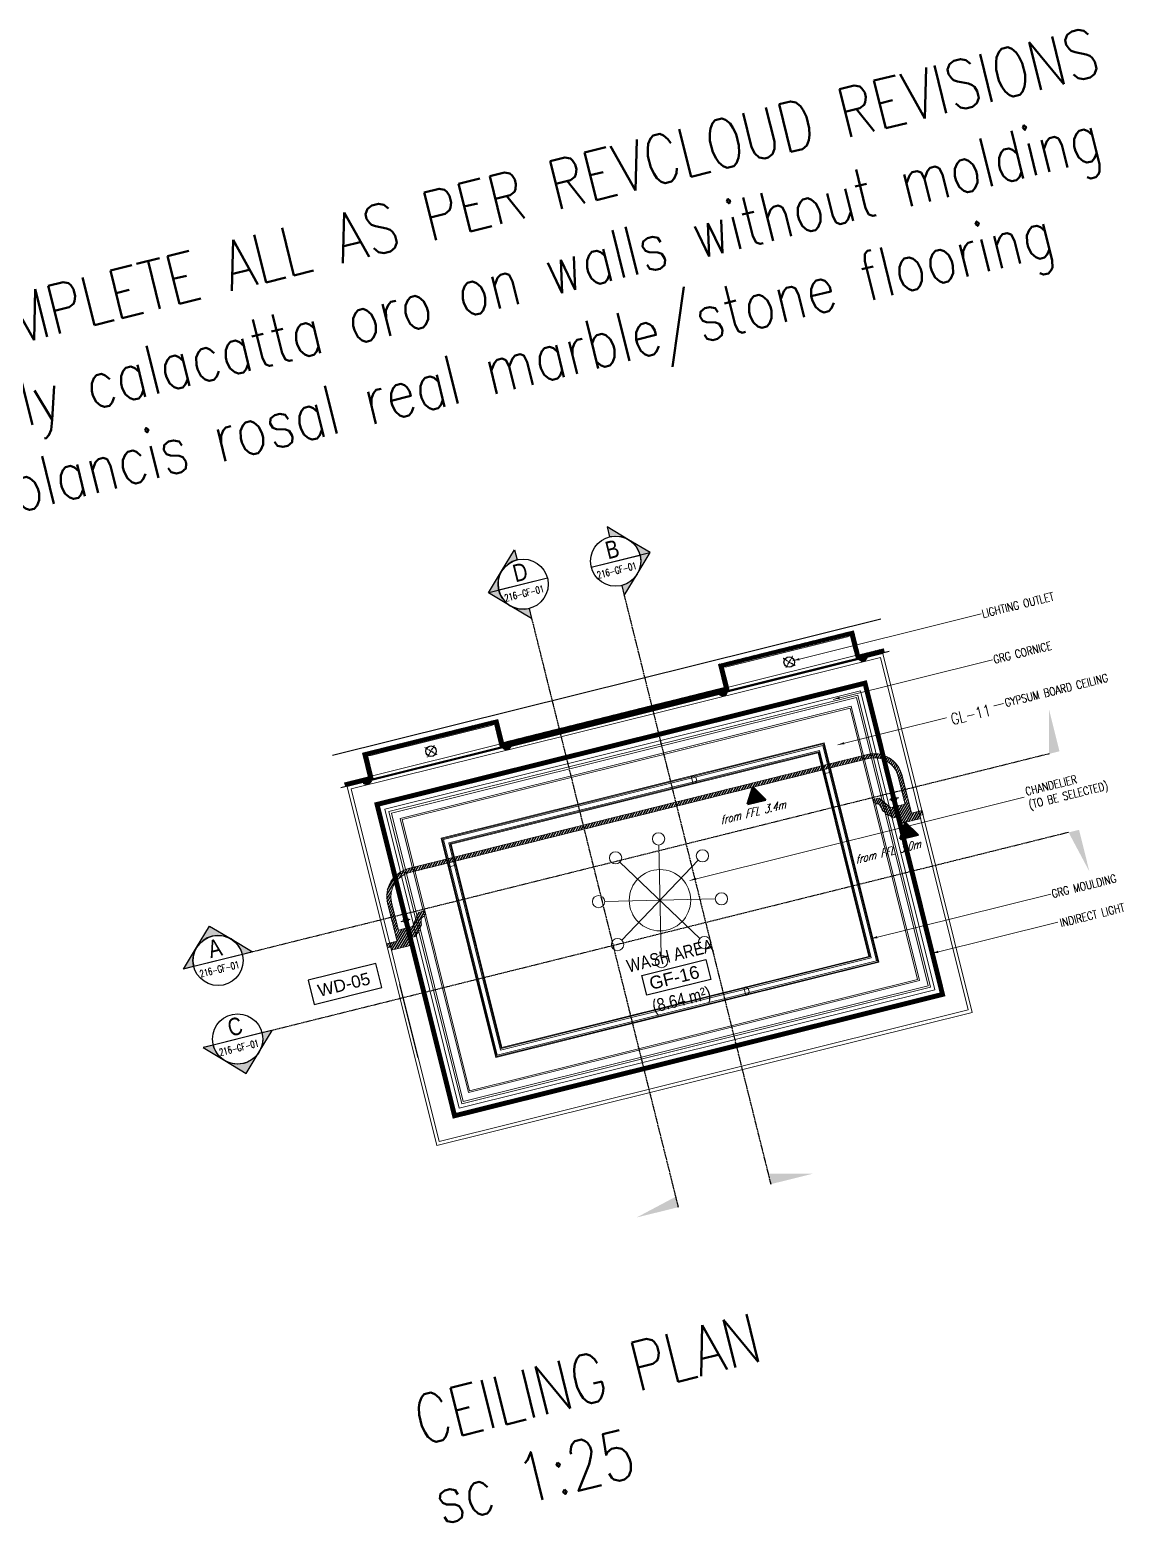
# Model space of a CAD drawing. Header units: inches. Extents: x 252212 to 296477, y 417293 to 492071.
# Drawn here: x 274970 to 281773, y 462116 to 471233 of the extents above; entities that cross this region are included whole.
import ezdxf
from ezdxf.enums import TextEntityAlignment as Align

# ---------------------------------------------------------------- set-up
doc = ezdxf.new("R2010")
doc.units = ezdxf.units.IN
doc.header["$MEASUREMENT"] = 0
doc.set_wipeout_variables(frame=1)
for name, pattern in [('ACAD_ISO04W100', [30, 24, -3, 0, -3]), ('ACAD_ISO10W100', [18, 12, -3, 0, -3]), ('CENTER', [2, 1.25, -0.25, 0.25, -0.25]), ('DRAWING LIST$0$PHANTOM-Z', [69.2, 60, -1.4, 2.5, -1.4, 2.5, -1.4]), ('HIDDEN', [0.375, 0.25, -0.125])]:
    doc.linetypes.add(name, pattern=pattern)
for name, color, linetype in [('0 toilet wall finishing', 8, 'Continuous'), ('8', 8, 'Continuous'), ('A-AXIS', 1, 'Continuous'), ('A-TXT3', 2, 'Continuous'), ('E-LITE-FIXT-NORM', 1, 'Continuous'), ('gypsum', 31, 'Continuous'), ('Layer3', 7, 'Continuous'), ('Layer7', 8, 'Continuous'), ('LIGHT', 130, 'Continuous'), ('WOOD', 23, 'Continuous')]:
    doc.layers.add(name, color=color, linetype=linetype)
for name, color, linetype, lineweight in [('1', 1, 'Continuous', 50), ('11029-XEL-LPH$0$E-LITE-CLNG', 130, 'Continuous', 20), ('A-DOOR', 134, 'Continuous', 18), ('CUTTING LN', 162, 'ACAD_ISO10W100', 25), ('Glass', 4, 'Continuous', 0), ('GRC', 41, 'Continuous', 0), ('ID-NOTES', 3, 'Continuous', 0), ('Marble', 6, 'Continuous', 0)]:
    doc.layers.add(name, color=color, linetype=linetype, lineweight=lineweight)
doc.styles.add('ARIAL', font='arial.ttf')
doc.styles.add('ARIAL-REG', font='arial.ttf', dxfattribs={"height": 50})
doc.styles.add('ID-ARIAL', font='arial.ttf')
doc.styles.add('ID-ROMA', font='ROMANS.shx', dxfattribs={"width": 0.8})
doc.styles.add('ID-ROMANS', font='romans.shx', dxfattribs={"width": 0.8})
doc.styles.add('style1', font='romans.shx', dxfattribs={"width": 0.8, "oblique": 25})
doc.styles.add('TAG', font='romans.shx')
doc.styles.add('TXT2', font='romans.shx', dxfattribs={"width": 0.9})
doc.styles.add('ZZ-Dim All', font='romans.shx', dxfattribs={"width": 0.8})
doc.dimstyles.new('DIM 0200', dxfattribs={"dimscale": 200, "dimtxt": 1, "dimasz": 0.8, "dimexe": 0.5, "dimexo": 1, "dimgap": 0.4, "dimtad": 1, "dimdec": 0, "dimrnd": 10, "dimdsep": 46, "dimtxsty": 'ZZ-Dim All', "dimblk1": 'ARCHTICK', "dimblk2": 'ARCHTICK', "dimsah": 1, "dimcen": 1, "dimdle": 0.5, "dimclrd": 256, "dimclre": 256, "dimclrt": 256, "dimadec": 0, "dimazin": 2, "dimtfac": 1, "dimtdec": 0, "dimtix": 1, "dimtmove": 2, "dimatfit": 2, "dimfxl": 1, "dimfxlon": 1, "dimtolj": 1, "dimtzin": 0, "dimlwd": -1, "dimlwe": -1, "dimarcsym": 0})

# ---------------------------------------------------------------- blocks, each defined once
blk = doc.blocks.new('DRAWING LIST$0$tail')
at = {"color": 3}
blk.add_solid([(-3.552713678800501e-15, 0), (-3.552713678800501e-15, 0.125), (0.4999999999999964, 0)], dxfattribs=at)
blk = doc.blocks.new('XCROSS')
h = blk.add_hatch(color=256)
edge = h.paths.add_edge_path()
edge.add_arc((9961.738320552511, 1046.518818544864), 153.2160000000183, 89.9999999999968, 269.9999999999968)
edge.add_line((9961.738320552802, 893.3028185448493), (9961.738320552757, 829.83867337229))
edge.add_line((9961.73832055257, 829.838673371647), (9853.3982479663, 938.1787459579327))
edge.add_line((9853.398247966252, 938.178745958372), (9745.058175379982, 1046.518818544658))
edge.add_line((9745.058175380167, 1046.518818545213), (9853.398247966452, 1154.858891131482))
edge.add_line((9853.398247966426, 1154.858891131182), (9961.73832055273, 1263.198963717514))
edge.add_line((9961.73832055257, 1263.198963717499), (9961.738320552573, 1199.73481854486))
h = blk.add_hatch(color=256)
edge = h.paths.add_edge_path()
edge.add_arc((10544.09338793659, 1046.518818545796), 153.2160000000183, -90, 90, ccw=False)
edge.add_line((10544.09338793682, 893.3028185457224), (10544.09338793685, 829.8386733731231))
edge.add_line((10544.09338793706, 829.8386733732186), (10652.43346052336, 938.1787459594757))
edge.add_line((10652.43346052303, 938.1787459600018), (10760.77353310933, 1046.518818546259))
edge.add_line((10760.77353310923, 1046.518818545796), (10652.43346052297, 1154.858891132099))
edge.add_line((10652.43346052355, 1154.858891132288), (10544.09338793721, 1263.198963718658))
edge.add_line((10544.09338793694, 1263.198963718547), (10544.09338793695, 1199.734818545903))
h = blk.add_hatch(color=256)
edge = h.paths.add_edge_path()
edge.add_arc((7599.463477577083, -734.6547936539864), 153.2160000000183, -1.326768385372506e-11, 179.9999999999868)
edge.add_line((7446.247477577417, -734.6547936532879), (7382.783332404861, -734.6547936532419))
edge.add_line((7382.783332404797, -734.6547936534625), (7491.123404991083, -626.3147210671935))
edge.add_line((7491.123404990416, -626.3147210672614), (7599.463477576702, -517.9746484809924))
edge.add_line((7599.463477577723, -517.9746484809439), (7707.803550163992, -626.3147210672298))
edge.add_line((7707.803550163168, -626.3147210676107), (7816.143622749468, -734.6547936539051))
edge.add_line((7816.143622749543, -734.6547936534625), (7752.679477576904, -734.6547936534668))
h = blk.add_hatch(color=256)
edge = h.paths.add_edge_path()
edge.add_arc((7599.463477576792, -1229.068046123139), 153.2160000000183, 180.0000000000124, 360.0000000000124, ccw=False)
edge.add_line((7446.247477576951, -1229.068046123139), (7382.783332404377, -1229.06804612316))
edge.add_line((7382.783332403982, -1229.068046123139), (7491.12340499025, -1337.408118709424))
edge.add_line((7491.123404990532, -1337.408118709747), (7599.463477576801, -1445.748191296033))
edge.add_line((7599.46347757685, -1445.748191295657), (7707.803550163136, -1337.408118709388))
edge.add_line((7707.803550163051, -1337.40811870934), (7816.143622749419, -1229.06804612302))
edge.add_line((7816.143622749194, -1229.068046123255), (7752.679477576555, -1229.068046123259))
at = {"color": 181}
for p, q in [((10114.95432055282, 1046.518818544748, 2.201720780543953e-06), (9808.522320552787, 1046.518818544864, 2.201720780543953e-06)), ((10390.8773879371, 1046.518818546494, 2.201722909760977e-06), (10697.3093879369, 1046.518818546087, 2.201722909760977e-06)), ((7752.679477577331, -734.6547936534043, 2.348374299777569e-06), (7446.247477577417, -734.6547936532879, 2.348374299777569e-06)), ((7752.679477576748, -1229.068046122731, 2.348374299777569e-06), (7446.247477576777, -1229.068046123255, 2.348374299777569e-06))]:
    blk.add_line(p, q, dxfattribs=at)
for points, elevation in [([(9961.738320552977, 1199.734818545578, 0.9999999999999999), (9961.73832055286, 893.3028185451403), (9961.738320552977, 829.8386733723455), (9853.398247966194, 938.1787459590705), (9745.058175380109, 1046.518818545563), (9853.398247966426, 1154.858891131182), (9961.738320552628, 1263.198963717674)], 2.201733555874469e-06), ([(10544.09338793746, 1199.734818546218, -0.9999999999999999), (10544.09338793706, 893.3028185461299), (10544.09338793717, 829.838673373335), (10652.43346052314, 938.17874596006), (10760.77353310934, 1046.518818546319), (10652.43346052355, 1154.858891132288), (10544.09338793717, 1263.198963719246)], 2.201733555874469e-06), ([(7752.679477577098, -734.654793653579, 0.9999999999999999), (7446.247477577301, -734.6547936529969), (7382.783332404622, -734.6547936532879), (7491.123404991173, -626.314721067436), (7599.463477577374, -517.9746484807692), (7707.803550163342, -626.3147210672032), (7816.143622749834, -734.6547936531715)], 2.348374299777569e-06), ([(7752.679477576399, -1229.068046123139, -0.9999999999999999), (7446.24747757666, -1229.068046123255), (7382.783332404215, -1229.068046122615), (7491.123404990765, -1337.408118709689), (7599.463477576501, -1445.748191295657), (7707.803550163168, -1337.408118709165), (7816.14362274931, -1229.068046123371)], 2.348374299777569e-06)]:
    blk.add_lwpolyline(points, format="xyb", close=True, dxfattribs=dict(at, elevation=elevation))
for centre in [(9961.73832055286, 1046.518818545388, 2.201720780543953e-06), (10544.09338793671, 1046.518818546261, 2.201722909760977e-06), (7599.463477577199, -734.654793653579, 2.348374299777569e-06), (7599.463477576675, -1229.068046122848, 2.348374299777569e-06)]:
    blk.add_circle(centre, 153.216, dxfattribs=at)
at = {"layer": 'A-AXIS'}
for points, elevation in [([(10114.95432055276, 1046.518818545155), (9745.738320553035, 1046.518818545213)], 2.201733555874469e-06), ([(10390.87738793675, 1046.518818546785), (10760.09338793706, 1046.518818546028)], 2.201733555874469e-06), ([(7803.815779860015, -734.6547936536372), (7395.111175294383, -734.6547936538118)], 2.348374299777569e-06), ([(7803.815779859724, -1229.068046123255), (7395.111175293976, -1229.068046123488)], 2.348374299777569e-06)]:
    blk.add_lwpolyline(points, dxfattribs=dict(at, elevation=elevation))
at = {"layer": 'CUTTING LN', "linetype": 'ACAD_ISO04W100', "ltscale": 0.5}
for p, q in [((9961.738320552977, 829.8386733723455, 2.201733555874469e-06), (9961.73832055321, -2875.57245039125, 2.201722466170728e-06)), ((10544.09338793717, 829.838673373335, 2.201733555874469e-06), (10544.09338793764, -2875.572450390202, 2.201722466170728e-06)), ((12827.69378045027, -734.6547936530551, 2.348374299777569e-06), (7803.815779860131, -734.6547936537536, 2.348374299777569e-06)), ((12827.69378044968, -1229.06804612308, 2.348374299777569e-06), (7803.815779859433, -1229.068046123604, 2.348374299777569e-06))]:
    blk.add_line(p, q, dxfattribs=at)
at = {"linetype": 'DRAWING LIST$0$PHANTOM-Z', "rotation": 90}
for p, xscale, yscale, zscale in [((12893.35778045026, -734.6547936531715, 2.348374299777569e-06), 525.3120000000036, 525.3120000000036, 525.3120000000036), ((12893.35778045026, -1229.068046123022, 2.348374299777569e-06), -525.3120000000038, 525.3120000000026, 525.3119999999998)]:
    blk.add_blockref('DRAWING LIST$0$tail', p, dxfattribs=dict(at, xscale=xscale, yscale=yscale, zscale=zscale))
at = {"xscale": -525.3120000000011, "yscale": 525.3120000000011, "zscale": 525.3119999999999, "rotation": 359.9999999999816}
blk.add_blockref('DRAWING LIST$0$tail', (9961.738320552919, -2875.570271932287, 2.201722466174199e-06), dxfattribs=at)
at = {"xscale": 525.3120000000026, "yscale": 525.3120000000026, "zscale": 525.3120000000026}
blk.add_blockref('DRAWING LIST$0$tail', (10544.09338793921, -2875.572450390202, 2.201722466170728e-06), dxfattribs=at)
at = {"color": 254, "transparency": 16777216, "style": 'ID-ARIAL', "width": 0.8}
for s, p in [('D', (9918.977327696397, 1068.492604659812, 2.201720780539757e-06)), ('B', (10501.33239508088, 1068.492604660278, 2.20172290975678e-06)), ('A', (7558.812712497253, -710.5707797646173, 2.348374299777569e-06)), ('C', (7558.812712497427, -1204.984032231383, 2.348374299777569e-06))]:
    blk.add_text(s, height=107.3862347938775, dxfattribs=at).set_placement(p)
at = {"color": 0, "ltscale": 2, "transparency": 16777216, "style": 'ID-ROMA', "width": 0.7}
for height, p in [(42.954493917551, (9832.002490010462, 969.3569925888442, 2.201720780539757e-06)), (42.95449391755103, (10414.35755739477, 969.3569925891934, 2.20172290975678e-06)), (42.95449391755102, (7471.837874811725, -809.706391834945, 2.348374299777569e-06)), (42.95449391755102, (7471.837874811084, -1304.119644302467, 2.348374299777569e-06))]:
    blk.add_text('216-GF-01', height=height, dxfattribs=at).set_placement(p)
blk = doc.blocks.new('L1')
at = {"layer": 'LIGHT', "elevation": 3.648573589799419e-06}
for points in [[(-29.19216362002771, 47.41520166554255), (-85.49162586161401, 47.41520166554255)], [(-29.19216362008592, 47.41520166536793), (-85.49162586173043, 47.41520166536793)], [(-58.16092766117072, 76.66339870879892), (-58.16092766117072, 19.49658948095748)], [(-58.16092766122892, 76.66339870856609), (-58.16092766128713, 19.49658948078286)]]:
    blk.add_lwpolyline(points, dxfattribs=at)
at = {"layer": 'LIGHT'}
for centre, radius in [((-58.16092766122892, 47.41520166560076, 3.648573589799419e-06), 15.87653305614366), ((-58.16092766128713, 47.41520166542614, 3.648573589799419e-06), 15.87653305614367)]:
    blk.add_circle(centre, radius, dxfattribs=at)
blk = doc.blocks.new('SECTION A AND B CEILING')
at = {"layer": '8'}
h = blk.add_hatch(dxfattribs=at)
h.set_pattern_fill('ANSI31', color=256, scale=100, style=0)
h.set_pattern_definition([(45, (0, 0), (-8.838834764831843, 8.838834764831843), [])])
edge = h.paths.add_edge_path()
edge.add_line((113691.1493651548, 11126.91300424462), (116053.4967238371, 11126.91300424463))
edge.add_arc((116053.4967238372, 10976.91300424462), 149.9999999999282, -1.1937117960769683e-12, 90.0000000000203, ccw=False)
edge.add_line((116203.4967238371, 10976.91300424468), (116203.496723837, 10801.91300424278))
edge.add_line((116203.496723837, 10801.9130042427), (116114.9967238365, 10801.91300424276))
edge.add_line((116114.9967238365, 10801.91300424282), (116058.3903619259, 10876.91300424282))
edge.add_line((116058.3903619258, 10876.91300424293), (116019.3185105588, 10876.91300424475))
edge.add_line((116019.3185105589, 10876.91300424468), (116019.3185105587, 10854.41300424285))
edge.add_line((116019.3185105587, 10854.41300424282), (116028.3185105587, 10854.41300424279))
edge.add_line((116028.3185105588, 10854.41300424282), (116028.3185105588, 10846.91300424279))
edge.add_arc((116029.2070495836, 10818.97687920788), 27.95025194104063, 29.519025341437327, 91.82174081902218, ccw=False)
edge.add_arc((116021.0670750178, 10817.33650202246), 35.93479784850182, 6.527251481805308, 25.396680804794073, ccw=False)
edge.add_arc((115725.4759079433, 10783.27314875694), 333.482178663346, 4.751447810958609, 6.5686573676051125, ccw=False)
edge.add_arc((116110.9731967425, 10816.63756155031), 53.47024035356978, 186.1635720953731, 202.8448179783845)
edge.add_arc((116077.9926322007, 10803.74599041138), 18.09530210372783, -154.2285071236143, -83.16902979887092)
edge.add_line((116080.1448997484, 10785.77914030827), (116080.1448997484, 10782.77914030826))
edge.add_arc((116080.1448997484, 10774.97963166016), 7.79950864814153, 89.999999999499, 308.4673023854108)
edge.add_line((116084.9967238364, 10768.87290273432), (116084.9967238365, 10759.87290273446))
edge.add_arc((116084.9967238365, 10738.87290273444), 21.00000000006958, 5.491074261954054e-11, 90.0000000000548, ccw=False)
edge.add_line((116105.9967238365, 10738.87290273438), (116154.9967238364, 10738.8729027344))
edge.add_line((116154.9967238365, 10738.87290273444), (116154.9967238366, 10693.87376103482))
edge.add_line((116154.9967238365, 10693.8737610348), (116275.0047884419, 10693.87382241754))
edge.add_line((116275.0047884419, 10693.87382241758), (116275.0047769621, 10713.87383389736))
edge.add_line((116275.0047769622, 10713.87383389735), (116295.0047383233, 10713.87383389743))
edge.add_line((116295.0047383234, 10713.87383389735), (116295.0047289171, 10738.87385082859))
edge.add_line((116295.004728917, 10738.87385082868), (116228.4967302596, 10738.87384837997))
edge.add_line((116228.4967302596, 10738.87384837994), (116228.4967238369, 10976.91300424466))
edge.add_arc((116053.496723837, 10976.91300424479), 174.999999999982, -2.661488157448671e-11, 89.99999999996881)
edge.add_line((116053.496723837, 11151.91300424474), (113691.1493651548, 11151.91300424462))
edge.add_line((113691.1493651548, 11151.91300424456), (113166.4938635723, 11151.91300387654))
edge.add_arc((113166.4938635723, 10976.91300387651), 175.0000000000809, 90.00000000000107, 180.0000000000011)
edge.add_line((112991.4938635722, 10976.91300387646), (112991.4938571496, 10738.87384801183))
edge.add_line((112991.4938571496, 10738.87384801178), (112924.9862361397, 10738.87385046039))
edge.add_line((112924.9862361396, 10738.87385046046), (112924.9862267333, 10713.87383352914))
edge.add_line((112924.9862267333, 10713.87383352919), (112944.9861880946, 10713.87383352931))
edge.add_line((112944.9861880946, 10713.87383352924), (112944.9861766146, 10693.87382204939))
edge.add_line((112944.9861766146, 10693.8738220493), (113064.9938635729, 10693.87376066643))
edge.add_line((113064.9938635729, 10693.87376066647), (113064.9938635729, 10738.87290236624))
edge.add_line((113064.9938635729, 10738.87290236627), (113113.9938635728, 10738.87290236617))
edge.add_arc((113134.9938635728, 10738.87290236616), 20.99999999999904, 90.00000000017059, 180.0000000001706, ccw=False)
edge.add_line((113134.9938635728, 10759.87290236616), (113134.9938635728, 10768.87290236603))
edge.add_arc((113139.8456876609, 10774.97963129182), 7.799508648237652, -128.4673023860859, 90.0000000005354)
edge.add_line((113139.8456876609, 10782.77913993999), (113139.8456876609, 10785.77913994001))
edge.add_arc((113141.9979552086, 10803.74599004327), 18.0953021037371, -96.83097020117899, -25.77149287642497)
edge.add_arc((113109.0173906665, 10816.63756118226), 53.47024035371815, -22.84481797846451, -6.163572095457504)
edge.add_arc((113494.5146794609, 10783.27314839012), 333.4821786582708, 173.4313426325419, 175.2485521891882, ccw=False)
edge.add_arc((113198.9235123915, 10817.33650165389), 35.93479784879082, 154.6033191948509, 173.4727485178063, ccw=False)
edge.add_arc((113190.7835378258, 10818.97687883966), 27.95025194105067, 88.17825918117433, 150.4809746587671, ccw=False)
edge.add_line((113191.6720768505, 10846.91300387471), (113191.6720768506, 10854.41300387462))
edge.add_line((113191.6720768505, 10854.41300387459), (113200.6720768505, 10854.41300387461))
edge.add_line((113200.6720768506, 10854.41300387448), (113200.6720768506, 10876.91300387634))
edge.add_line((113200.6720768505, 10876.91300387646), (113161.6002254834, 10876.9130038746))
edge.add_line((113161.6002254835, 10876.91300387459), (113104.9938635727, 10801.91300387463))
edge.add_line((113104.9938635727, 10801.91300387454), (113016.4938635721, 10801.91300387445))
edge.add_line((113016.4938635721, 10801.91300387459), (113016.4938635722, 10976.91300387655))
edge.add_arc((113166.4938635721, 10976.91300387646), 149.9999999999422, 89.99999999997732, 179.9999999999988, ccw=False)
edge.add_line((113166.4938635723, 11126.91300387646), (113691.1493651549, 11126.91300424462))
at = {"layer": 'gypsum', "lineweight": 0, "ltscale": 5}
blk.add_lwpolyline([(113691.1493651548, 11126.91300424462), (116053.4967238371, 11126.91300424456, -0.4142135623730951), (116203.4967238371, 10976.91300424468), (116203.496723837, 10801.9130042427), (116203.496723837, 10801.9130042427), (116114.9967238365, 10801.91300424282), (116058.3903619258, 10876.91300424293), (116019.3185105589, 10876.91300424468), (116019.3185105587, 10854.41300424282), (116028.3185105588, 10854.41300424282), (116028.3185105587, 10846.9130042427, -0.2787474963378631), (116053.5291390311, 10832.74831880128, -0.0825199636140567), (116056.7689399372, 10821.421417896, -0.0079292386621575), (116057.812044984, 10810.89660804253, 0.0729144724568156), (116061.697175589, 10795.8784589023, 0.3203886580188107), (116080.1448997484, 10785.77914030827), (116080.1448997485, 10782.77914030827, 1.40801218203971), (116084.9967238364, 10768.87290273432), (116084.9967238364, 10759.87290273438, -0.414213562373118), (116105.9967238365, 10738.87290273438), (116154.9967238365, 10738.87290273444), (116154.9967238365, 10693.8737610348), (116275.0047884419, 10693.87382241758), (116275.0047769622, 10713.87383389735), (116295.0047383234, 10713.87383389735), (116295.004728917, 10738.87385082868), (116228.4967302596, 10738.87384837994), (116228.4967238369, 10976.91300424468, 0.4142135623730951), (116053.496723837, 11151.91300424474), (113691.1493651548, 11151.91300424456), (113166.4938635723, 11151.91300387646, 0.4142135623730951), (112991.4938635722, 10976.91300387646), (112991.4938571496, 10738.87384801178), (112924.9862361396, 10738.87385046046), (112924.9862267333, 10713.87383352919), (112944.9861880946, 10713.87383352924), (112944.9861766146, 10693.8738220493), (113064.9938635729, 10693.87376066647), (113064.9938635729, 10738.87290236627), (113113.9938635729, 10738.8729023661, -0.414213562373118), (113134.9938635728, 10759.87290236616), (113134.9938635729, 10768.8729023661, 1.40801218203971), (113139.8456876609, 10782.77913993999), (113139.8456876608, 10785.77913994016, 0.3203886580188107), (113158.2934118203, 10795.87845853402, 0.0729144724568156), (113162.1785424252, 10810.89660767454, -0.0079292386621575), (113163.2216474719, 10821.42141752772, -0.0825199636140567), (113166.4614483784, 10832.748318433, -0.2787474963378631), (113191.6720768505, 10846.91300387471), (113191.6720768505, 10854.41300387459), (113200.6720768506, 10854.41300387448), (113200.6720768505, 10876.91300387646), (113161.6002254835, 10876.91300387459), (113104.9938635727, 10801.91300387454), (113016.4938635721, 10801.91300387459), (113016.4938635721, 10801.91300387459), (113016.4938635723, 10976.91300387651, -0.4142135623730951), (113166.4938635723, 11126.91300387646)], format="xyb", close=True, dxfattribs=at)
at = {"xscale": -1, "rotation": 359.9999999999999}
blk.add_blockref('L1', (113016.4938635724, 10801.91300387459), dxfattribs=at)
at = {"rotation": 359.9999999999782}
blk.add_blockref('L1', (116203.3529837586, 10801.91300387407), dxfattribs=at)
blk = doc.blocks.new('_ARCHTICK')
at = {"color": 0, "linetype": 'ByBlock', "const_width": 0.15}
blk.add_lwpolyline([(-0.5, -0.5), (0.5, 0.5)], dxfattribs=at)
blk = doc.blocks.new('ARR')
at = {"layer": 'Layer7'}
h = blk.add_hatch(color=256, dxfattribs=at)
h.dxf.hatch_style = 1
h.paths.add_polyline_path([(5.820766091346741e-11, 0), (-55.63323260372272, -93.07794942479813), (56.01345693721669, -93.10598411766114)])
at = {"layer": '1'}
blk.add_lwpolyline([(-55.63323260378093, -93.07794942485634), (5.820766091346741e-11, -5.820766091346741e-11), (56.01345693715848, -93.10598411771934), (-55.63323260378093, -93.07794942485634)], dxfattribs=at)
blk = doc.blocks.new('TAG-WIN')
at = {"color": 1}
blk.add_wipeout([(-3.3414880591262914, -7.105427357601002e-15), (3.3414880591262026, -7.105427357601002e-15), (4.503754163611903, 2.0131039448843), (3.3414880591262026, 3.999999999999993), (-3.3414880591262914, 3.999999999999993), (-4.496188597505579, 1.999999999999993)], dxfattribs=at)
at = {"color": 2, "style": 'TXT2', "width": 0.8}
blk.add_attdef('AW01', text='', height=2, dxfattribs=at).set_placement((0, 1.999999999999993), align=Align.MIDDLE)
blk = doc.blocks.new('*U51')
at = {"linetype": 'CENTER', "ltscale": 0.1}
for p, q in [((-92.72212438368707, 92.72212438375736), (92.72212438380701, -92.72212438377792)), ((-92.72212438370764, -92.72212438373673), (92.72212438376587, 92.72212438373677))]:
    blk.add_line(p, q, dxfattribs=at)
at = {"ltscale": 0.1}
blk.add_circle((2.91038e-11, 0), 100, dxfattribs=at)
at = {"style": 'TAG'}
blk.add_attdef('T1', text='', height=100, rotation=359.8765168810502, dxfattribs=at).set_placement((-181.7785973488644, 119.8728441430139), align=Align.MIDDLE_CENTER)
blk = doc.blocks.new('11029-XEL-LPH$0$09084-XARGR$0$GROUND & FIRST$0$SHENDILAR-1')
for p, q in [((-1.820765760385257e-12, 0.2700000000254335), (-1.820765760385257e-12, -0.269999999974587)), ((-0.1909500000018891, -0.1909499999745634), (0.1909499999981659, 0.1909500000254383)), ((0.1909499999981659, -0.1909499999745634), (-0.1909500000018891, 0.1909500000254383)), ((-0.270000000001831, 2.545164079492679e-11), (0.269999999998193, 2.545164079492679e-11))]:
    blk.add_line(p, q)
for centre, radius in [((3.636202450252313e-12, 0.3000000000210861), 0.03), ((-0.212132034354001, 0.2121320343721749), 0.03), ((0.2121320343612734, 0.2121320343721749), 0.03), ((3.636202450252313e-12, 2.545164079492679e-11), 0.15), ((-0.3000000000138261, 2.545164079492679e-11), 0.03), ((0.3000000000210985, 2.545164079492679e-11), 0.03), ((-0.212132034354001, -0.2121320343321855), 0.03), ((0.2121320343612734, -0.2121320343321855), 0.03), ((3.636202450252313e-12, -0.2999999999810967), 0.03)]:
    blk.add_circle(centre, radius)

msp = doc.modelspace()

# ---------------------------------------------------------------- hatches: boundary and pattern name
at = {"layer": '8'}
h = msp.add_hatch(dxfattribs=at)
h.set_pattern_fill('ANSI31', color=256, scale=50, angle=269.9999999999986, style=0)
h.set_pattern_definition([(44.99999999999854, (-180729.1137907056, 739238.6981635538), (4.419417382415811, -4.419417382416031), [])])
edge = h.paths.add_edge_path()
edge.add_line((280016.3979422455, 467389.9520628639), (279995.8757818287, 467472.4373851385))
edge.add_line((279995.8757818287, 467472.4373851385), (280020.1361331086, 467478.4733181766))
edge.add_line((280020.1361331086, 467478.4733181766), (280040.6582634575, 467395.9879871611))
edge.add_line((280040.6582634575, 467395.9879871611), (280016.3979453932, 467389.9520502128))
edge.add_line((280020.1361359289, 467478.4733169695), (279995.8757617195, 467472.4373782268))
edge.add_line((279995.8757617195, 467472.4373782268), (279975.3534702832, 467554.9229288042))
edge.add_line((279975.3534702832, 467554.9229288042), (279999.6138769337, 467560.9588768784))
edge.add_line((279999.6138769337, 467560.9588768784), (280020.1361383019, 467478.47331756))
h = msp.add_hatch(dxfattribs=at)
h.set_pattern_fill('ANSI31', color=256, scale=50, angle=269.9999999999986, style=0)
h.set_pattern_definition([(44.99999999999854, (-180746.037416809, 739271.0118765701), (4.419417382415811, -4.419417382416031), [])])
h.paths.add_polyline_path([(280040.6582634575, 467395.9879871611), (280035.829532329, 467415.3962832842), (280181.8067331598, 467451.7151755242), (280186.6354967715, 467432.3068645898)])
h = msp.add_hatch(dxfattribs=at)
h.set_pattern_fill('ANSI31', color=256, scale=50, angle=269.9999999999986, style=0)
h.set_pattern_definition([(44.99999999999854, (-181142.8136249195, 739248.0081320112), (4.419417382415811, -4.419417382416031), [])])
edge = h.paths.add_edge_path()
edge.add_line((279240.0649314529, 467196.8017163622), (279219.5427646108, 467279.2870456699))
edge.add_line((279219.5427646108, 467279.2870456699), (279195.2824139211, 467273.2511102587))
edge.add_line((279195.2824139211, 467273.2511102587), (279215.8046114217, 467190.7657873188))
edge.add_line((279215.8046114217, 467190.7657873188), (279240.0649346006, 467196.8017037109))
edge.add_line((279195.2824119951, 467273.2511078707), (279219.5427856141, 467279.2870489867))
edge.add_line((279219.5427856141, 467279.2870489867), (279199.0205435131, 467361.7726118388))
edge.add_line((279199.0205435131, 467361.7726118388), (279174.7601368627, 467355.7366637646))
edge.add_line((279174.7601368627, 467355.7366637646), (279195.282409622, 467273.2511072803))
h = msp.add_hatch(dxfattribs=at)
h.set_pattern_fill('ANSI31', color=256, scale=50, angle=269.9999999999986, style=0)
h.set_pattern_definition([(314.9999999999986, (-180746.0374168091, 736371.4298670404), (4.419417382416031, 4.419417382415811), [])])
edge = h.paths.add_edge_path()
edge.add_line((280030.9542593079, 467393.5736364542), (280034.0757795621, 467381.0272477505))
edge.add_line((280034.0757795621, 467381.0272477505), (280038.9278608921, 467382.2344373654))
edge.add_arc((280045.7950191803, 467383.9504372136), 7.078313247802563, 194.0300418701901, 283.9128046958339)
edge.add_line((280047.4969640407, 467377.0797820683), (280048.7041536555, 467372.2277007382))
edge.add_line((280048.7041536556, 467372.2277007383), (280073.7970601303, 467378.4707124117))
edge.add_line((280073.7970601302, 467378.4707124117), (280072.5898705154, 467383.3227937418))
edge.add_arc((280070.8738706671, 467390.1899520299), 7.078313247802558, 284.0300418701314, 373.9128046957749)
edge.add_line((280077.7445258124, 467391.8918968902), (280082.5966071425, 467393.099086505))
edge.add_line((280082.5966071425, 467393.0990865051), (280079.4750726416, 467405.6455326109))
edge.add_line((280079.4750726415, 467405.6455326107), (280030.9542593079, 467393.5736364542))
h = msp.add_hatch(dxfattribs=at)
h.set_pattern_fill('ANSI31', color=256, scale=50, angle=269.9999999999986, style=0)
h.set_pattern_definition([(314.9999999999986, (-181145.1943416922, 737999.1673946723), (4.419417382416031, 4.41941738241581), [])])
h.paths.add_polyline_path([(277867.322559626, 466855.2657646583), (279215.804611101, 467190.7657886271), (279209.768663027, 467215.0261952777), (277861.2866793469, 466879.5261881761)])
h = msp.add_hatch(dxfattribs=at)
h.set_pattern_fill('ANSI31', color=256, scale=50, angle=269.9999999999986, style=0)
h.set_pattern_definition([(314.9999999999986, (-181159.7367808455, 736760.7398264979), (4.419417382416031, 4.419417382415811), [])])
edge = h.paths.add_edge_path()
edge.add_line((279176.9880745031, 467181.1078119003), (279180.1095947573, 467168.5614231966))
edge.add_line((279180.1095947574, 467168.5614231967), (279184.9616760875, 467169.7686128116))
edge.add_arc((279191.8288343757, 467171.4846126598), 7.078313247802563, 194.0300418701901, 283.9128046958339)
edge.add_line((279193.5307792358, 467164.6139575145), (279194.7379688506, 467159.7618761844))
edge.add_line((279194.7379688507, 467159.7618761843), (279219.8308753254, 467166.0048878577))
edge.add_line((279219.8308753256, 467166.0048878578), (279218.6236857108, 467170.8569691879))
edge.add_arc((279216.9076858624, 467177.7241274761), 7.078313247802558, 284.0300418701314, 373.9128046957749)
edge.add_line((279223.7783410078, 467179.4260723362), (279228.6304223379, 467180.633261951))
edge.add_line((279228.6304223379, 467180.633261951), (279225.5088878369, 467193.1797080567))
edge.add_line((279225.5088878368, 467193.179708057), (279176.9880745032, 467181.1078119005))
h = msp.add_hatch(dxfattribs=at)
h.set_pattern_fill('ANSI31', color=256, scale=50, angle=269.9999999999986, style=0)
h.set_pattern_definition([(314.9999999999986, (-181775.0652688191, 737663.1792937443), (4.419417382416031, 4.41941738241581), [])])
edge = h.paths.add_edge_path()
edge.add_line((277843.1830308842, 466848.7446395212), (277822.6607817602, 466931.2299510861))
edge.add_line((277822.6607817602, 466931.2299510861), (277846.9211330403, 466937.2658841243))
edge.add_line((277846.9211330403, 466937.2658841243), (277867.4433520962, 466854.7805638184))
edge.add_line((277867.4433520962, 466854.7805638184), (277843.1830340319, 466848.74462687))
edge.add_line((277846.9211358606, 466937.2658829168), (277822.6607616511, 466931.2299441742))
edge.add_line((277822.6607616511, 466931.2299441742), (277802.1384988677, 467013.7153795865))
edge.add_line((277802.1384988677, 467013.7153795865), (277826.3989055181, 467019.7513276605))
edge.add_line((277826.3989055181, 467019.7513276605), (277846.9211382337, 466937.2658835074))
h = msp.add_hatch(dxfattribs=at)
h.set_pattern_fill('ANSI31', color=256, scale=50, angle=269.9999999999986, style=0)
h.set_pattern_definition([(314.9999999999986, (-182188.7651110123, 737672.489248937), (4.419417382416031, 4.41941738241581), [])])
edge = h.paths.add_edge_path()
edge.add_line((277066.8500160468, 466655.5943092763), (277046.3277645425, 466738.0796116174))
edge.add_line((277046.3277645425, 466738.0796116174), (277022.067413853, 466732.0436762061))
edge.add_line((277022.067413853, 466732.0436762061), (277042.5896960158, 466649.558380233))
edge.add_line((277042.5896960158, 466649.558380233), (277066.8500191945, 466655.5942966251))
edge.add_line((277022.067411927, 466732.0436738182), (277046.3277855459, 466738.0796149341))
edge.add_line((277046.3277855459, 466738.0796149341), (277025.8055720977, 466820.5650626211))
edge.add_line((277025.8055720977, 466820.5650626211), (277001.5451654473, 466814.529114547))
edge.add_line((277001.5451654473, 466814.529114547), (277022.0674095539, 466732.0436732278))
h = msp.add_hatch(dxfattribs=at)
h.set_pattern_fill('ANSI31', color=256, scale=50, angle=269.9999999999986, style=0)
h.set_pattern_definition([(314.9999999999986, (-181791.9888997074, 737345.4930154795), (4.419417382416031, 4.419417382415811), [])])
edge = h.paths.add_edge_path()
edge.add_line((277857.7391894197, 466852.3661845846), (277860.8607096738, 466839.8197958809))
edge.add_line((277860.8607096738, 466839.8197958809), (277865.7127910039, 466841.0269854958))
edge.add_arc((277872.5799492921, 466842.742985344), 7.078313247802563, 194.0300418701901, 283.9128046958339)
edge.add_line((277874.2818941524, 466835.8723301988), (277875.4890837672, 466831.0202488687))
edge.add_line((277875.4890837671, 466831.0202488686), (277900.5819902418, 466837.263260542))
edge.add_line((277900.5819902418, 466837.2632605421), (277899.374800627, 466842.1153418722))
edge.add_arc((277897.6588007788, 466848.9825001603), 7.078313247802558, 284.0300418701314, 373.9128046957749)
edge.add_line((277904.5294559242, 466850.6844450205), (277909.3815372543, 466851.8916346353))
edge.add_line((277909.3815372543, 466851.8916346353), (277906.2600027533, 466864.438080741))
edge.add_line((277906.2600027532, 466864.4380807412), (277857.7391894195, 466852.3661845847))
h = msp.add_hatch(dxfattribs=at)
h.set_pattern_fill('ANSI31', color=256, scale=50, angle=269.9999999999986, style=0)
h.set_pattern_definition([(314.9999999999986, (-182195.9115366693, 737737.2355128606), (4.419417382416031, 4.41941738241581), [])])
h.paths.add_polyline_path([(277042.5896960158, 466649.558380233), (277037.7609270938, 466668.9666669529), (276892.1983527383, 466632.750957035), (276897.0270999049, 466613.3426420089)])
h = msp.add_hatch(dxfattribs=at)
h.set_pattern_fill('ANSI31', color=256, scale=50, angle=269.9999999999986, style=0)
h.set_pattern_definition([(314.9999999999986, (-182205.6887396853, 737734.8029613141), (4.419417382416031, 4.419417382415811), [])])
edge = h.paths.add_edge_path()
edge.add_line((277003.7728919788, 466639.9008142353), (277006.894412233, 466627.3544255316))
edge.add_line((277006.894412233, 466627.3544255316), (277011.7464935632, 466628.5616151465))
edge.add_arc((277018.6136518514, 466630.2776149948), 7.078313247827499, 194.0300418700572, 283.9128046956504)
edge.add_line((277020.3155967116, 466623.4069598494), (277021.5227863262, 466618.5548785192))
edge.add_line((277021.5227863262, 466618.5548785192), (277046.6156928011, 466624.7978901928))
edge.add_line((277046.6156928011, 466624.7978901928), (277045.4085031862, 466629.6499715229))
edge.add_arc((277043.692503338, 466636.517129811), 7.078313247756918, 284.0300418697143, 373.9128046948491)
edge.add_line((277050.5631584833, 466638.2190746711), (277055.4152398134, 466639.426264286))
edge.add_line((277055.4152398134, 466639.426264286), (277052.2937053124, 466651.9727103919))
edge.add_line((277052.2937053124, 466651.9727103919), (277003.7728919788, 466639.9008142353))
at = {"layer": 'WOOD', "lineweight": 0}
h = msp.add_hatch(dxfattribs=at)
h.set_pattern_fill('ANSI31,_O', color=8, scale=30, angle=449.9999999999986)
h.set_pattern_definition([(224.9999999999984, (-181040.746750599, 739288.4021974267), (-2.651650429449485, 2.651650429449617), [])])
h.paths.add_polyline_path([(279975.3534702832, 467554.9229288042), (279199.0205063882, 467361.7724716298), (279203.8492648474, 467342.3641463095), (279980.1822369649, 467535.5146055295)])
h = msp.add_hatch(dxfattribs=at)
h.set_pattern_fill('ANSI31,_O', color=8, scale=30, angle=449.9999999999986)
h.set_pattern_definition([(134.9999999999986, (-182164.5049383086, 737693.5251388056), (-2.651650429449618, -2.651650429449485), [])])
h.paths.add_polyline_path([(277025.8055720977, 466820.5650626211), (277802.1385973651, 467013.71527312), (277806.9673558245, 466994.3069477997), (277030.6343223345, 466801.1567352549)])

# ---------------------------------------------------------------- linework, layer by layer
for p, q in [((276868.2587010408, 466604.8571411583, 2.49521222597683e-07), (280216.1775862646, 467437.8136879658, 2.49521222597683e-07)), ((280186.7562083075, 467431.821671746, -1.208501767608521e-07), (276897.0271079349, 466613.342644828, -1.208501767608521e-07))]:
    msp.add_line(p, q)
at = {"layer": '8'}
for p, q in [((280165.6179570963, 467631.6892902046, -1.239763326122388e-07), (276817.6818393322, 466798.7284559705, -1.239763326122388e-07)), ((280165.6179570964, 467631.6892902045, -1.239763326122388e-07), (276817.6818393323, 466798.7284559704, -1.239763326122388e-07)), ((277843.1830980445, 466848.7446589593, -1.208501767608492e-07), (277056.1746015418, 466652.9382783301, -1.208501767608492e-07)), ((277717.2837236951, 466816.0931351399, -1.239763326122358e-07), (277056.6026265973, 466651.7167974666, -1.239763326122358e-07))]:
    msp.add_line(p, q, dxfattribs=at)
at = {"layer": '8', "color": 6}
msp.add_line((277227.0643910591, 465400.7107782428, -1.239763326122388e-07), (277338.5640542561, 464952.5579549727, -1.239763326122388e-07), dxfattribs=at)
at = {"layer": 'A-TXT3', "elevation": 6.917195522420664e-07}
msp.add_lwpolyline([(278707.280514733, 465455.0181608367), (279097.9921344742, 465552.2265499092), (279128.0591463855, 465431.3776084047), (278737.3475266444, 465334.1692193325)], close=True, dxfattribs=at)
at = {"layer": 'Glass', "lineweight": 0}
for points, elevation in [([(279980.1822369462, 467535.5146055249), (279203.8493019727, 467342.3642865184), (279235.2362596293, 467216.2100607175), (280011.5691946028, 467409.3603797239)], -2.250780771608272e-07), ([(279414.3519801685, 467387.5235314613), (279962.4638808661, 467523.8928437777), (279981.1478924364, 467531.6328510398), (279980.4235786676, 467534.5440998378), (279412.9033526307, 467393.3460290573), (279204.0905676412, 467341.3937619096), (279204.8148814101, 467338.4825131115), (279224.9475965332, 467340.40004169)], -2.250780771608272e-07), ([(277030.6343895138, 466801.1567546976), (277806.9673244873, 466994.3070737039), (277838.3542541304, 466868.1529604985), (277062.021319157, 466675.0026414921)], -1.729641269609055e-07), ([(277163.3307804002, 466826.9579271725), (277051.7329072015, 466799.1925653827), (277031.6002680935, 466797.2750557167), (277030.8759543244, 466800.1863045148), (277161.8821528623, 466832.7804247686), (277807.2089653508, 466993.3366424429), (277807.9332791197, 466990.4253936448), (277789.2491915342, 466982.6853674703)], -1.729641269609055e-07)]:
    msp.add_lwpolyline(points, close=True, dxfattribs=dict(at, elevation=elevation))
at = {"layer": 'GRC', "lineweight": 0}
for points, elevation in [([(276908.3602888013, 466609.7083674358), (280178.6810638536, 467423.3586358946), (280724.330765688, 465230.2178910503), (277454.0099906358, 464416.5676225915)], -1.239763326122388e-07), ([(276932.5973295153, 466595.1287898601), (280164.1015400583, 467399.1215628296), (280700.0937356888, 465244.7974255602), (277468.5895251458, 464440.8046525907)], -1.239763326122388e-07), ([(277078.0295865133, 466507.645561585), (280076.6182523033, 467253.6893416111), (280554.6614668405, 465332.280701465), (277556.0728010506, 464586.236921439)], -1.239763326122388e-07), ([(277137.4104417735, 466471.9256227755), (280040.8983134938, 467194.3084863509), (280495.2806115804, 465368.0006402745), (277591.7927398601, 464645.6177766992)], -1.239763326122388e-07), ([(277162.8593797421, 466456.6170775715), (280025.5897682897, 467168.8595483822), (280469.8316736117, 465383.3091854786), (277607.1012850641, 464671.0667146678)], -1.239763326122388e-07), ([(277178.188367152, 466447.3960838708), (280016.3687745891, 467153.5305609723), (280454.5026862018, 465392.5301791792), (277616.3222787647, 464686.3957020777)], -1.239763326122388e-07), ([(277231.5451099269, 466415.2998875692), (279984.2725782874, 467100.1738181975), (280401.1459434269, 465424.6263754809), (277648.4184750664, 464739.7524448526)], -1.239763326122388e-07), ([(277242.4517976277, 466408.7390824817), (279977.7117732, 467089.2671304967), (280390.2392557262, 465431.1871805683), (277654.9792801539, 464750.6591325534)], -1.239763326122388e-07), ([(277481.7005834386, 466294.3323154075), (279819.7272573923, 466876.0293909477), (280153.166478662, 465535.8304691173), (277815.1398047082, 464954.1333935771)], 4.706203874198748e-07), ([(277487.7598543835, 466290.6874236921), (279816.082365677, 466869.9701200027), (280147.107207717, 465539.4753608326), (277818.7846964236, 464960.192664522)], 4.706203874198748e-07), ([(277496.3289575319, 466285.532768395), (279810.9277103799, 466861.4010168543), (280138.5381045687, 465544.6300161297), (277823.9393517207, 464968.7617676704)], 4.706203874198748e-07), ([(277527.6649187945, 466266.6829452671), (279792.077887252, 466830.0650555917), (280107.202143306, 465563.4798392576), (277842.7891748486, 465000.097728933)], 4.706203874198748e-07), ([(277536.2340219428, 466261.5282899701), (279786.9232319549, 466821.4959524434), (280098.6330401577, 465568.6344945547), (277847.9438301456, 465008.6668320813)], 4.706203874198748e-07), ([(277542.293292888, 466257.8833982547), (279783.2783402395, 466815.4366814982), (280092.5737692126, 465572.27938627), (277851.588721861, 465014.7261030265)], 4.706203874198748e-07)]:
    msp.add_lwpolyline(points, close=True, dxfattribs=dict(at, elevation=elevation))
at = {"layer": 'GRC'}
for points, elevation in [([(279857.6866234165, 466723.4585529244), (279860.8081436707, 466710.9121642206), (279855.9560623406, 466709.7049746059, -0.4136143785872561), (279850.8014070436, 466701.1358714574), (279852.0085966585, 466696.2837901273), (279826.9157187428, 466690.040663666), (279826.9157187428, 466690.040663666), (279825.7085291278, 466694.8927449962, -0.4136143785872561), (279817.1394259793, 466700.0474002932), (279812.2873446493, 466698.8402106785), (279809.1658100829, 466711.386656768), (279857.6866234165, 466723.4585529244)], -1.237727807312239e-06), ([(279008.2894290479, 466674.1450339431), (279020.8358177516, 466677.2665541973), (279022.0430073664, 466672.4144728672, -0.4136143785872561), (279030.6121105148, 466667.2598175702), (279035.4641918449, 466668.4670071849), (279041.7073183062, 466643.3741292692), (279041.7073183062, 466643.3741292692), (279036.8552369761, 466642.1669396543, -0.4136143785872561), (279031.700581679, 466633.597836506), (279032.9077712939, 466628.7457551758), (279020.3613252043, 466625.6242206094), (279008.2894290479, 466674.1450339431)], 9.897751420871854e-07), ([(277519.6599494627, 466141.7614773841), (277522.7814697169, 466129.2150886803), (277527.6335510471, 466130.4222782952, 0.4136143785872561), (277536.2026541955, 466125.267622998), (277537.4098438103, 466120.415541668), (277562.502750285, 466126.6585533415), (277562.502750285, 466126.6585533415), (277561.2955606702, 466131.5106346716, 0.4136143785872561), (277566.4502159673, 466140.07973782), (277571.3022972974, 466141.2869274348), (277568.1807627964, 466153.8333735405), (277519.6599494627, 466141.7614773841)], -1.237727807312239e-06), ([(279341.7286503175, 465333.9461121126), (279354.2750390213, 465337.0676323668), (279353.0678494065, 465341.9197136968, 0.4136143785872561), (279358.2225047036, 465350.4888168453), (279363.0745860336, 465351.6960064601), (279356.8315743602, 465376.7889129348), (279356.8315743602, 465376.7889129348), (279351.9794930301, 465375.58172332, 0.4136143785872561), (279343.4103898817, 465380.7363786171), (279342.2032002668, 465385.5884599472), (279329.6567541612, 465382.4669254462), (279341.7286503175, 465333.9461121126)], 2.103526616787761e-06)]:
    msp.add_lwpolyline(points, format="xyb", dxfattribs=dict(at, elevation=elevation))
at = {"layer": 'gypsum'}
msp.add_line((280020.1361359289, 467478.4733169696, -1.990211020608634e-07), (280020.1360763764, 467478.4735563305, -1.990211020607317e-07), dxfattribs=at)
at = {"layer": 'Layer3', "elevation": -4.952900139376325e-08}
msp.add_lwpolyline([(277081.6782530753, 465529.4225425339), (276668.8732405184, 465426.7173547584), (276705.693975322, 465278.7230399417), (277118.4989878788, 465381.4282277173)], close=True, dxfattribs=at)
at = {"layer": 'LIGHT', "linetype": 'HIDDEN', "ltscale": 500, "const_width": 30, "elevation": -1.239763326122388e-07}
msp.add_lwpolyline([(277090.1481284031, 466500.3557781545), (280069.3284688728, 467241.5707997212), (280542.5429249507, 465339.5704848956), (277563.3625844811, 464598.3554633288)], close=True, dxfattribs=at)
at = {"layer": 'Marble'}
for points, elevation in [([(280020.1361359289, 467478.4733169695), (279995.8757617195, 467472.4373782268), (279975.3534702832, 467554.9229288042), (279999.6138769337, 467560.9588768784), (280020.1361383019, 467478.47331756)], -1.729641269609026e-07), ([(280016.3979422455, 467389.9520628639), (279995.8757818287, 467472.4373851385), (280020.1361331086, 467478.4733181766), (280040.6582634575, 467395.9879871611), (280016.3979453932, 467389.9520502128)], -1.208501767608492e-07), ([(280040.6582634575, 467395.9879871611), (280035.829532329, 467415.3962832842), (280181.8067331598, 467451.7151755242), (280186.6354967715, 467432.3068645898), (280040.6582634575, 467395.9879871611)], -1.208501767608492e-07), ([(279195.2824119951, 467273.2511078707), (279219.5427856141, 467279.2870489867), (279199.0205435131, 467361.7726118388), (279174.7601368627, 467355.7366637646), (279195.282409622, 467273.2511072803)], -1.729641269609026e-07), ([(279240.0649314529, 467196.8017163622), (279219.5427646108, 467279.2870456699), (279195.2824139211, 467273.2511102587), (279215.8046114217, 467190.7657873188), (279240.0649346006, 467196.8017037109)], -1.208501767608492e-07), ([(277867.322559626, 466855.2657646583), (279215.804611101, 467190.7657886271), (279209.768663027, 467215.0261952777), (277861.2866793469, 466879.5261881761), (277867.322559626, 466855.2657646583)], -1.729641269607709e-07), ([(277846.9211358606, 466937.2658829168), (277822.6607616511, 466931.2299441742), (277802.1384988677, 467013.7153795865), (277826.3989055181, 467019.7513276605), (277846.9211382337, 466937.2658835074)], -1.208501767609809e-07), ([(277843.1830308842, 466848.7446395212), (277822.6607817602, 466931.2299510861), (277846.9211330403, 466937.2658841243), (277867.4433520962, 466854.7805638184), (277843.1830340319, 466848.74462687)], -1.208501767608492e-07), ([(277022.067411927, 466732.0436738182), (277046.3277855459, 466738.0796149341), (277025.8055720977, 466820.5650626211), (277001.5451654473, 466814.529114547), (277022.0674095539, 466732.0436732278)], -1.208501767609809e-07), ([(277066.8500160468, 466655.5943092763), (277046.3277645425, 466738.0796116174), (277022.067413853, 466732.0436762061), (277042.5896960158, 466649.558380233), (277066.8500191945, 466655.5942966251)], -1.208501767608492e-07), ([(277042.5896960158, 466649.558380233), (277037.7609270938, 466668.9666669529), (276892.1983527383, 466632.750957035), (276897.0270999049, 466613.3426420089), (277042.5896960158, 466649.558380233)], -1.208501767608521e-07)]:
    msp.add_lwpolyline(points, dxfattribs=dict(at, elevation=elevation))
at = {"layer": 'Marble', "elevation": -1.208501767608492e-07}
for points in [[(280079.4750726089, 467405.6455326028), (280082.596592863, 467393.099143899), (280077.7445115329, 467391.891954284, -0.4136143785872561), (280072.5898562358, 467383.3228511357), (280073.7970458507, 467378.4707698055), (280048.7041679349, 467372.2276433443), (280048.7041679349, 467372.2276433443), (280047.49697832, 467377.0797246745, -0.4136143785872561), (280038.9278751716, 467382.2343799716), (280034.0757938416, 467381.0271903567), (280030.9542592753, 467393.5736364462), (280079.4750726089, 467405.6455326028)], [(279176.9880745031, 467181.1078119003), (279180.1095947574, 467168.5614231967), (279184.9616760874, 467169.7686128116, 0.4136143785872561), (279193.5307792358, 467164.6139575145), (279194.7379688507, 467159.7618761843), (279219.8308753256, 467166.0048878578), (279219.8308753256, 467166.0048878578), (279218.6236857107, 467170.8569691879, 0.4136143785872561), (279223.7783410078, 467179.4260723362), (279228.6304223379, 467180.633261951), (279225.5088878368, 467193.179708057), (279176.9880745031, 467181.1078119003)], [(277857.7391894197, 466852.3661845846), (277860.8607096738, 466839.8197958809), (277865.712791004, 466841.0269854959, 0.4136143785872561), (277874.2818941524, 466835.8723301988), (277875.4890837671, 466831.0202488686), (277900.5819902418, 466837.2632605421), (277900.5819902418, 466837.2632605421), (277899.3748006271, 466842.1153418721, 0.4136143785872561), (277904.5294559242, 466850.6844450205), (277909.3815372543, 466851.8916346353), (277906.2600027532, 466864.4380807412), (277857.7391894197, 466852.3661845846)], [(277003.7728919788, 466639.9008142353), (277006.894412233, 466627.3544255316), (277011.7464935632, 466628.5616151465, 0.4136143785872561), (277020.3155967116, 466623.4069598494), (277021.5227863262, 466618.5548785192), (277046.6156928011, 466624.7978901928), (277046.6156928011, 466624.7978901928), (277045.4085031862, 466629.6499715229, 0.4136143785872561), (277050.5631584833, 466638.2190746711), (277055.4152398134, 466639.426264286), (277052.2937053124, 466651.9727103919), (277003.7728919788, 466639.9008142353)]]:
    msp.add_lwpolyline(points, format="xyb", dxfattribs=at)
at = {"layer": 'WOOD', "lineweight": 0}
for points, elevation in [([(279975.3534702832, 467554.9229288042), (279199.0205063882, 467361.7724716298), (279203.8492648474, 467342.3641463095), (279980.1822369649, 467535.5146055295), (279975.3534702832, 467554.9229288042)], -1.729641269609026e-07), ([(279178.1951499194, 467176.2561895711), (279179.4023395311, 467171.4041082535), (277908.674382329, 466854.7339166906), (277907.4671926117, 466859.5859983778), (277906.2600032882, 466864.438078591), (279176.9879604497, 467181.1082703185), (279178.1951499194, 467176.2561895711)], -1.729641269607709e-07), ([(277025.8055720977, 466820.5650626211), (277802.1385973651, 467013.71527312), (277806.9673558245, 466994.3069477997), (277030.6343223345, 466801.1567352549), (277025.8055720977, 466820.5650626211)], -1.208501767609809e-07)]:
    msp.add_lwpolyline(points, dxfattribs=dict(at, elevation=elevation))

# ---------------------------------------------------------------- block references
at = {"layer": '0 toilet wall finishing', "rotation": 13.97142328298569}
msp.add_blockref('XCROSS', (268567.284023003, 464425.173765788, -2.397903301170448e-06), dxfattribs=at)
at = {"layer": '11029-XEL-LPH$0$E-LITE-CLNG', "xscale": 1250.18922852984, "yscale": 1250.18922852984, "zscale": 1250189.22852984, "rotation": 91.31783421317047}
msp.add_blockref('11029-XEL-LPH$0$09084-XARGR$0$GROUND & FIRST$0$SHENDILAR-1', (278817.4335310995, 465915.0813922656, 4.706203874198748e-07), dxfattribs=at)
at = {"layer": 'E-LITE-FIXT-NORM', "xscale": 0.3200000000000003, "yscale": 0.3200000000000003, "zscale": 0.3200000000000003, "rotation": 103.9714232829857}
for p in [(279606.232160661, 467370.2839491577, 4.185064372202695e-07), (277419.2966146154, 466825.6628665103, 4.706203874201912e-07)]:
    msp.add_blockref('*U51', p, dxfattribs=at)
at = {"layer": 'gypsum', "color": 0, "rotation": 13.97142328298578}
msp.add_blockref('SECTION A AND B CEILING', (170155.8473748939, 427963.7030385907, -1.239763326122387e-07), dxfattribs=at)
at = {"layer": 'gypsum', "rotation": 13.97142328298568}
for p in [(279384.1229013245, 466605.6367011477, -1.239763326122388e-07), (280315.1896051387, 466391.0438222939, -1.239763326122388e-07)]:
    msp.add_blockref('ARR', p, dxfattribs=at)

# ---------------------------------------------------------------- texts
at = {"layer": 'A-TXT3', "style": 'ARIAL-REG'}
msp.add_text('GF-16', height=78.39999999999998, rotation=13.97142328115736, dxfattribs=at).set_placement((278904.7379121115, 465442.7522334095, 6.917195522420664e-07), align=Align.MIDDLE_CENTER)
at = {"layer": 'A-TXT3', "char_height": 78.39999999999998, "width": 1464.935756147608, "attachment_point": 5, "style": 'ARIAL-REG'}
for s, insert, rotation in [('{\\fArial Narrow|b0|i0|c0|p34;WASH AREA}', (278877.6904492871, 465575.2826702192, 9.008778274144322e-07), 13.9714232829856), ('{\\fArial Narrow|b0|i0|c0|p34;\\P(8.64 m²)}', (278935.1389553373, 465361.3691352528, 9.504468066938068e-07), 13.971423282985567)]:
    msp.add_mtext(s, dxfattribs=dict(at, insert=insert, rotation=rotation))
at = {"layer": 'ID-NOTES', "style": 'style1', "oblique": 25, "width": 0.8}
for s, p in [('from FFL 3.4m', (279190.1317187735, 466378.2989115289, 0.001453596169494822)), ('from FFL 3.0m', (280014.9329586315, 466137.2673652712, 0.001453596169494822))]:
    msp.add_text(s, height=50, rotation=13.97142328439375, dxfattribs=at).set_placement(p)
at = {"layer": 'ID-NOTES', "attachment_point": 1, "style": 'ID-ROMANS'}
for s, insert, char_height, width, rotation in [('{\\C1;COMPLETE ALL AS PER REVCLOUD REVISIONS\\Ponly calacatta oro on walls without molding\\PSolancis rosal real marble/stone flooring}', (274373.9872432498, 469491.8921032, 1.466518336033709e-07), 300, 13292.65277680081, 13.971423282985663), ('LIGHTING OUTLET', (280777.8352117356, 467688.2712660057, 2.915296708615612e-07), 50, 1075.057665562781, 13.971423282985665), ('GRG CORNICE', (280847.4584496515, 467408.4331952651, 2.915296708615612e-07), 50, 1075.057665562781, 13.971423282985665), ('\\pxql;GYPSUM BOARD CEILING', (280917.7774631589, 467144.1671487983, 2.444873794685363e-07), 50, 1075.057665562781, 13.971423282985665), ('CHANDELIER\\P(TO BE SELECTED)', (281043.3044976844, 466602.6204192353, 2.915296708615612e-07), 50, 1075.057665562781, 13.971423282985665), ('GRG MOULDING', (281203.5206380129, 465977.3053299548, 2.915296708615612e-07), 50, 1075.057665562781, 13.971423282985665), ('\\pxql;INDIRECT LIGHT', (281254.1324937867, 465799.4320758602, 2.444873794685363e-07), 50, 1075.057665562781, 13.971423282985665), ('CEILING PLAN\\Psc 1:25', (277288.7319782822, 462874.6168628891, 1.466518336033709e-07), 300, 6757.121219699296, 13.971423282985665)]:
    msp.add_mtext(s, dxfattribs=dict(at, insert=insert, char_height=char_height, width=width, rotation=rotation))
at = {"layer": 'Layer3', "style": 'ARIAL'}
msp.add_text('WD-05', height=75, rotation=13.9813851138773, dxfattribs=at).set_placement((276738.452441545, 465324.5289460908, 6.360071249562368e-07))

# ---------------------------------------------------------------- leaders
at = {"layer": 'ID-NOTES'}
for points in [[(279628.9225335917, 467378.3807636214, 4.706203874198748e-07), (280777.6787782965, 467664.1893711524, 4.706203874198748e-07)], [(279875.3469503411, 467142.5305266489, 4.706203874198748e-07), (280847.3020162124, 467384.3513004117, 4.706203874198748e-07)], [(279902.9481635477, 466864.817383647, 4.706203874198748e-07), (280913.9778343351, 467116.3598529153, 4.706203874198748e-07)], [(278998.6822248371, 466036.0935171713, 2.495212225970812e-07), (281041.1930467063, 466544.2667493574, 2.495212225970812e-07)], [(280104.8777231392, 465679.9218595081, 4.706203874198748e-07), (281203.3642045737, 465953.2234351014, 4.706203874198748e-07)], [(280477.1872912666, 465590.3824200786, 4.706203874198748e-07), (281246.0456434031, 465781.6730755381, 4.706203874198748e-07)]]:
    msp.add_leader(points, dimstyle='DIM 0200', override={"dimasz": 0.2, "dimtad": 0, "dimclrd": 8}, dxfattribs=at)

# ---------------------------------------------------------------- next in the draw order: block references
at = {"layer": 'A-DOOR', "xscale": 35.00000000000001, "yscale": 35.00000000000001, "zscale": 35.00000000000001, "rotation": 13.97142328298568}
msp.add_blockref('TAG-WIN', (280732.0721460683, 466981.5695898409, -1.239763326128405e-07), dxfattribs=at).add_auto_attribs({'AW01': 'GL-11'})

doc.saveas('drawing.dxf')
